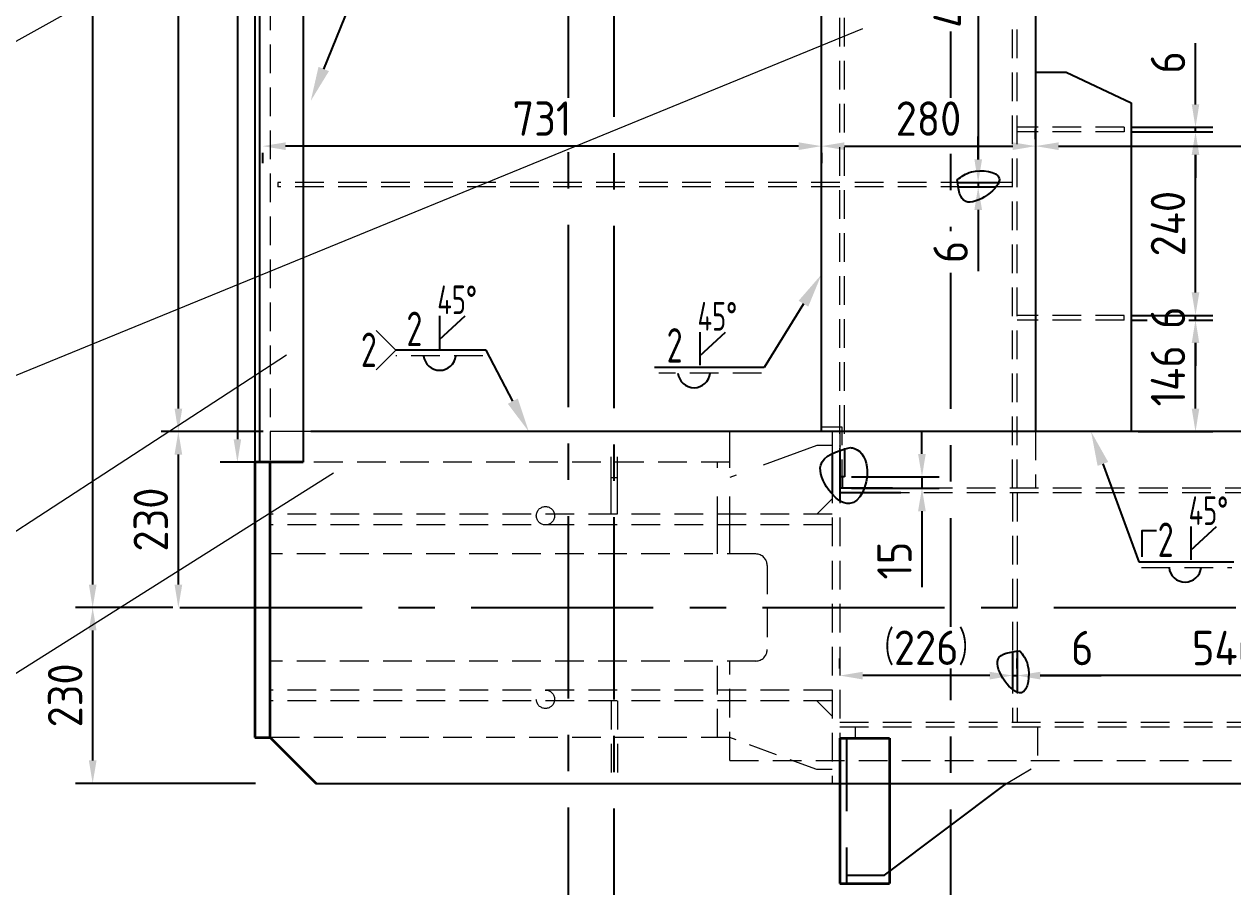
# Model space of a CAD drawing. Header units: millimetres. Extents: x 1747 to 2588, y -325 to 269.
# Drawn here: x 1802 to 1907.4, y -82.5 to -7.3 of the extents above; entities that cross this region are included whole.
import ezdxf
from ezdxf import colors
from ezdxf.entities.mleader import LeaderData, LeaderLine
from ezdxf.math import Vec2, Vec3

# ---------------------------------------------------------------- set-up
doc = ezdxf.new("R2010")
doc.units = ezdxf.units.MM
for name, pattern in [('CENTER', [50.8, 31.75, -6.35, 6.35, -6.35]), ('DASHED', [0.75, 0.5, -0.25]), ('DASHED2', [9.525, 6.35, -3.175]), ('HIDDEN', [9.525, 6.35, -3.175])]:
    doc.linetypes.add(name, pattern=pattern)
for name, color, linetype, lineweight in [('1粗实线', 7, 'Continuous', 35), ('4虚线', 2, 'DASHED', 18), ('6标注', 6, 'Continuous', 18), ('虚线', 3, 'DASHED2', 25)]:
    doc.layers.add(name, color=color, linetype=linetype, lineweight=lineweight)
doc.layers.add('2细实线', color=3, linetype='Continuous')
doc.layers.add('3中心线', color=1, linetype='CENTER')
doc.styles.get("Standard").update_dxf_attribs({"font": 'ISOCP.SHX', "bigfont": 'gbcbig.shx'})
doc.styles.add('wh_1', font='isocp.shx', dxfattribs={"bigfont": 'gbcbig.shx'})
doc.dimstyles.new('ISO-15', dxfattribs={"dimtxt": 3, "dimasz": 2, "dimexe": 1.5, "dimexo": 0.625, "dimgap": 0.9, "dimtad": 1, "dimlfac": 15, "dimdsep": 46, "dimtxsty": 'wh_1', "dimcen": 2.5, "dimadec": 0, "dimazin": 0, "dimtfac": 1, "dimtmove": 0, "dimatfit": 3, "dimfxl": 0.2, "dimtfill": 1, "dimarcsym": 0})

# ---------------------------------------------------------------- blocks, each defined once
blk = doc.blocks.new('*D320')
at = {"layer": '6标注', "color": 0, "lineweight": -2, "ltscale": 0.2, "transparency": 16777216}
for p, q in [((1819, 108.51), (1806.47, 108.51)), ((1807.97, 106.51), (1807.97, -56.16)), ((1814.96, -58.16), (1806.47, -58.16))]:
    blk.add_line(p, q, dxfattribs=at)
at = {"layer": '6标注', "color": 0, "ltscale": 0.2, "transparency": 16777216}
for points in [[(1807.64, 106.51), (1808.31, 106.51), (1807.97, 108.51)], [(1807.64, -56.16), (1808.31, -56.16), (1807.97, -58.16)]]:
    blk.add_solid(points, dxfattribs=at)
at = {"layer": 'Defpoints', "color": 0, "ltscale": 0.2, "transparency": 16777216}
for p in [(1819.63, 108.51), (1807.97, -58.16), (1815.58, -58.16)]:
    blk.add_point(p, dxfattribs=at)
at = {"layer": '6标注', "color": 0, "ltscale": 0.2, "transparency": 16777216, "insert": (1805.47, 25.18), "char_height": 3, "attachment_point": 5, "rotation": 90, "style": 'wh_1', "bg_fill": 3, "box_fill_scale": 1.1, "bg_fill_color": 256, "bg_fill_true_color": 13158600, "bg_fill_transparency": 0}
blk.add_mtext('轨 距 2500%%P2.2', dxfattribs=at)
blk = doc.blocks.new('*D323')
at = {"layer": '6标注', "color": 0, "lineweight": -2, "ltscale": 0.2, "transparency": 16777216}
for p, q in [((1822.83, 90.84), (1813.94, 90.84)), ((1815.44, 88.84), (1815.44, -40.82)), ((1822.83, -42.82), (1813.94, -42.82))]:
    blk.add_line(p, q, dxfattribs=at)
at = {"layer": '6标注', "color": 0, "ltscale": 0.2, "transparency": 16777216}
for points in [[(1815.11, 88.84), (1815.78, 88.84), (1815.44, 90.84)], [(1815.11, -40.82), (1815.78, -40.82), (1815.44, -42.82)]]:
    blk.add_solid(points, dxfattribs=at)
at = {"layer": 'Defpoints', "color": 0, "ltscale": 0.2, "transparency": 16777216}
for p in [(1823.45, 90.84), (1815.44, -42.82), (1823.45, -42.82)]:
    blk.add_point(p, dxfattribs=at)
at = {"layer": '6标注', "color": 0, "ltscale": 0.2, "transparency": 16777216, "insert": (1813.04, 24.01), "char_height": 3, "attachment_point": 5, "rotation": 90, "style": 'wh_1', "bg_fill": 3, "box_fill_scale": 1.1, "bg_fill_color": 256, "bg_fill_true_color": 13158600, "bg_fill_transparency": 0}
blk.add_mtext('2005', dxfattribs=at)
blk = doc.blocks.new('*D324')
at = {"layer": '6标注', "color": 0, "lineweight": -2, "ltscale": 0.2, "transparency": 16777216}
for p, q in [((1822.83, -42.82), (1813.94, -42.82)), ((1815.44, -44.82), (1815.44, -56.16)), ((1815.58, -58.16), (1816.94, -58.16))]:
    blk.add_line(p, q, dxfattribs=at)
at = {"layer": '6标注', "color": 0, "ltscale": 0.2, "transparency": 16777216}
for points in [[(1815.11, -44.82), (1815.78, -44.82), (1815.44, -42.82)], [(1815.11, -56.16), (1815.78, -56.16), (1815.44, -58.16)]]:
    blk.add_solid(points, dxfattribs=at)
at = {"layer": 'Defpoints', "color": 0, "ltscale": 0.2, "transparency": 16777216}
for p in [(1823.45, -42.82), (1814.96, -58.16), (1815.44, -58.16)]:
    blk.add_point(p, dxfattribs=at)
at = {"layer": '6标注', "color": 0, "ltscale": 0.2, "transparency": 16777216, "insert": (1813.04, -50.49), "char_height": 3, "attachment_point": 5, "rotation": 90, "style": 'wh_1', "bg_fill": 3, "box_fill_scale": 1.1, "bg_fill_color": 256, "bg_fill_true_color": 13158600, "bg_fill_transparency": 0}
blk.add_mtext('230', dxfattribs=at)
blk = doc.blocks.new('*D325')
at = {"layer": '6标注', "color": 0, "lineweight": -2, "ltscale": 0.2, "transparency": 16777216}
for p, q in [((1814.96, -58.16), (1806.47, -58.16)), ((1807.97, -60.16), (1807.97, -71.49)), ((1822.16, -73.49), (1806.47, -73.49))]:
    blk.add_line(p, q, dxfattribs=at)
at = {"layer": '6标注', "color": 0, "ltscale": 0.2, "transparency": 16777216}
for points in [[(1807.64, -60.16), (1808.31, -60.16), (1807.97, -58.16)], [(1807.64, -71.49), (1808.31, -71.49), (1807.97, -73.49)]]:
    blk.add_solid(points, dxfattribs=at)
at = {"layer": 'Defpoints', "color": 0, "ltscale": 0.2, "transparency": 16777216}
for p in [(1815.58, -58.16), (1807.97, -73.49), (1822.79, -73.49)]:
    blk.add_point(p, dxfattribs=at)
at = {"layer": '6标注', "color": 0, "ltscale": 0.2, "transparency": 16777216, "insert": (1805.57, -65.82), "char_height": 3, "attachment_point": 5, "rotation": 90, "style": 'wh_1', "bg_fill": 3, "box_fill_scale": 1.1, "bg_fill_color": 256, "bg_fill_true_color": 13158600, "bg_fill_transparency": 0}
blk.add_mtext('230', dxfattribs=at)
blk = doc.blocks.new('*D338')
at = {"layer": '6标注', "color": 0, "lineweight": -2, "ltscale": 0.2, "transparency": 16777216}
for p, q in [((1888.59, -63.47), (1888.59, -62.59)), ((1924.99, -63.47), (1924.99, -62.59)), ((1922.99, -64.09), (1890.59, -64.09))]:
    blk.add_line(p, q, dxfattribs=at)
at = {"layer": '6标注', "color": 0, "ltscale": 0.2, "transparency": 16777216}
for points in [[(1890.59, -63.76), (1890.59, -64.43), (1888.59, -64.09)], [(1922.99, -63.76), (1922.99, -64.43), (1924.99, -64.09)]]:
    blk.add_solid(points, dxfattribs=at)
at = {"layer": 'Defpoints', "color": 0, "ltscale": 0.2, "transparency": 16777216}
for p in [(1888.59, -64.09), (1888.59, -64.09), (1924.99, -64.09)]:
    blk.add_point(p, dxfattribs=at)
at = {"layer": '6标注', "color": 0, "ltscale": 0.2, "transparency": 16777216, "insert": (1906.79, -61.69), "char_height": 3, "attachment_point": 5, "style": 'wh_1', "bg_fill": 3, "box_fill_scale": 1.1, "bg_fill_color": 256, "bg_fill_true_color": 13158600, "bg_fill_transparency": 0}
blk.add_mtext('546', dxfattribs=at)
blk = doc.blocks.new('*D339')
at = {"layer": '6标注', "color": 0, "lineweight": -2, "ltscale": 0.2, "transparency": 16777216}
for p, q in [((1888.19, -63.47), (1888.19, -62.59)), ((1888.59, -63.47), (1888.59, -62.59)), ((1886.19, -64.09), (1884.19, -64.09)), ((1888.19, -64.09), (1888.59, -64.09)), ((1890.59, -64.09), (1895.91, -64.09))]:
    blk.add_line(p, q, dxfattribs=at)
at = {"layer": '6标注', "color": 0, "ltscale": 0.2, "transparency": 16777216}
for points in [[(1886.19, -63.76), (1886.19, -64.43), (1888.19, -64.09)], [(1890.59, -63.76), (1890.59, -64.43), (1888.59, -64.09)]]:
    blk.add_solid(points, dxfattribs=at)
at = {"layer": 'Defpoints', "color": 0, "ltscale": 0.2, "transparency": 16777216}
for p in [(1888.19, -64.09), (1888.19, -64.09), (1888.59, -64.09)]:
    blk.add_point(p, dxfattribs=at)
at = {"layer": '6标注', "color": 0, "ltscale": 0.2, "transparency": 16777216, "insert": (1894.25, -61.69), "char_height": 3, "attachment_point": 5, "style": 'wh_1', "bg_fill": 3, "box_fill_scale": 1.1, "bg_fill_color": 256, "bg_fill_true_color": 13158600, "bg_fill_transparency": 0}
blk.add_mtext('6', dxfattribs=at)
blk = doc.blocks.new('*D340')
at = {"layer": '6标注', "color": 0, "lineweight": -2, "ltscale": 0.2, "transparency": 16777216}
for p, q in [((1873.12, -63.47), (1873.12, -62.59)), ((1888.19, -63.47), (1888.19, -62.59)), ((1886.19, -64.09), (1875.12, -64.09))]:
    blk.add_line(p, q, dxfattribs=at)
at = {"layer": '6标注', "color": 0, "ltscale": 0.2, "transparency": 16777216}
for points in [[(1875.12, -63.76), (1875.12, -64.43), (1873.12, -64.09)], [(1886.19, -63.76), (1886.19, -64.43), (1888.19, -64.09)]]:
    blk.add_solid(points, dxfattribs=at)
at = {"layer": 'Defpoints', "color": 0, "ltscale": 0.2, "transparency": 16777216}
for p in [(1873.12, -64.09), (1873.12, -64.09), (1888.19, -64.09)]:
    blk.add_point(p, dxfattribs=at)
at = {"layer": '6标注', "color": 0, "ltscale": 0.2, "transparency": 16777216, "insert": (1880.65, -61.69), "char_height": 3, "attachment_point": 5, "style": 'wh_1', "bg_fill": 3, "box_fill_scale": 1.1, "bg_fill_color": 256, "bg_fill_true_color": 13158600, "bg_fill_transparency": 0}
blk.add_mtext('（226）', dxfattribs=at)
blk = doc.blocks.new('*D341')
at = {"layer": '6标注', "color": 0, "lineweight": -2, "ltscale": 0.2, "transparency": 16777216}
for p, q in [((1822.79, -18.52), (1822.79, -19.43)), ((1869.52, -17.93), (1824.79, -17.93)), ((1871.52, -18.52), (1871.52, -19.43))]:
    blk.add_line(p, q, dxfattribs=at)
at = {"layer": '6标注', "color": 0, "ltscale": 0.2, "transparency": 16777216}
for points in [[(1824.79, -17.6), (1824.79, -18.27), (1822.79, -17.93)], [(1869.52, -17.6), (1869.52, -18.27), (1871.52, -17.93)]]:
    blk.add_solid(points, dxfattribs=at)
at = {"layer": 'Defpoints', "color": 0, "ltscale": 0.2, "transparency": 16777216}
for p in [(1822.79, -17.9), (1871.52, -17.9), (1822.79, -17.93)]:
    blk.add_point(p, dxfattribs=at)
at = {"layer": '6标注', "color": 0, "ltscale": 0.2, "transparency": 16777216, "insert": (1847.15, -15.53), "char_height": 3, "attachment_point": 5, "style": 'wh_1', "bg_fill": 3, "box_fill_scale": 1.1, "bg_fill_color": 256, "bg_fill_true_color": 13158600, "bg_fill_transparency": 0}
blk.add_mtext('731', dxfattribs=at)
blk = doc.blocks.new('*D342')
at = {"layer": '6标注', "color": 0, "lineweight": -2, "ltscale": 0.2, "transparency": 16777216}
for p, q in [((1871.52, -17.31), (1871.52, -16.43)), ((1873.52, -17.93), (1888.19, -17.93)), ((1890.19, -18.56), (1890.19, -19.43))]:
    blk.add_line(p, q, dxfattribs=at)
at = {"layer": '6标注', "color": 0, "ltscale": 0.2, "transparency": 16777216}
for points in [[(1873.52, -17.6), (1873.52, -18.27), (1871.52, -17.93)], [(1888.19, -17.6), (1888.19, -18.27), (1890.19, -17.93)]]:
    blk.add_solid(points, dxfattribs=at)
at = {"layer": 'Defpoints', "color": 0, "ltscale": 0.2, "transparency": 16777216}
for p in [(1871.52, -17.93), (1890.19, -17.93), (1890.19, -17.93)]:
    blk.add_point(p, dxfattribs=at)
at = {"layer": '6标注', "color": 0, "ltscale": 0.2, "transparency": 16777216, "insert": (1880.85, -15.53), "char_height": 3, "attachment_point": 5, "style": 'wh_1', "bg_fill": 3, "box_fill_scale": 1.1, "bg_fill_color": 256, "bg_fill_true_color": 13158600, "bg_fill_transparency": 0}
blk.add_mtext('280', dxfattribs=at)
blk = doc.blocks.new('*D343')
at = {"layer": '6标注', "color": 0, "lineweight": -2, "ltscale": 0.2, "transparency": 16777216}
for p, q in [((1890.19, -17.31), (1890.19, -16.43)), ((1892.19, -17.93), (1919.32, -17.93)), ((1921.32, -18.56), (1921.32, -19.43))]:
    blk.add_line(p, q, dxfattribs=at)
at = {"layer": '6标注', "color": 0, "ltscale": 0.2, "transparency": 16777216}
for points in [[(1892.19, -17.6), (1892.19, -18.27), (1890.19, -17.93)], [(1919.32, -17.6), (1919.32, -18.27), (1921.32, -17.93)]]:
    blk.add_solid(points, dxfattribs=at)
at = {"layer": 'Defpoints', "color": 0, "ltscale": 0.2, "transparency": 16777216}
for p in [(1890.19, -17.93), (1921.32, -17.93), (1921.32, -17.93)]:
    blk.add_point(p, dxfattribs=at)
at = {"layer": '6标注', "color": 0, "ltscale": 0.2, "transparency": 16777216, "insert": (1913.43, -15.53), "char_height": 3, "attachment_point": 5, "style": 'wh_1', "bg_fill": 3, "box_fill_scale": 1.1, "bg_fill_color": 256, "bg_fill_true_color": 13158600, "bg_fill_transparency": 0}
blk.add_mtext('467', dxfattribs=at)
blk = doc.blocks.new('*D374')
at = {"layer": '6标注', "color": 0, "lineweight": -2, "ltscale": 0.2, "transparency": 16777216}
for p, q in [((1885.81, 11.78), (1886.68, 11.78)), ((1885.18, 9.78), (1885.18, -19.09)), ((1885.81, -21.09), (1886.68, -21.09))]:
    blk.add_line(p, q, dxfattribs=at)
at = {"layer": '6标注', "color": 0, "ltscale": 0.2, "transparency": 16777216}
for points in [[(1884.85, 9.78), (1885.52, 9.78), (1885.18, 11.78)], [(1884.85, -19.09), (1885.52, -19.09), (1885.18, -21.09)]]:
    blk.add_solid(points, dxfattribs=at)
at = {"layer": 'Defpoints', "color": 0, "ltscale": 0.2, "transparency": 16777216}
for p in [(1885.18, 11.78), (1885.18, -21.09), (1885.18, -21.09)]:
    blk.add_point(p, dxfattribs=at)
at = {"layer": '6标注', "color": 0, "ltscale": 0.2, "transparency": 16777216, "insert": (1882.78, -4.66), "char_height": 3, "attachment_point": 5, "rotation": 90, "style": 'wh_1', "bg_fill": 3, "box_fill_scale": 1.1, "bg_fill_color": 256, "bg_fill_true_color": 13158600, "bg_fill_transparency": 0}
blk.add_mtext('493', dxfattribs=at)
blk = doc.blocks.new('*D375')
at = {"layer": '6标注', "color": 0, "lineweight": -2, "ltscale": 0.2, "transparency": 16777216}
for p, q in [((1885.18, -19.09), (1885.18, -17.09)), ((1885.18, -21.09), (1885.18, -21.49)), ((1885.81, -21.09), (1886.68, -21.09)), ((1885.81, -21.49), (1886.68, -21.49)), ((1885.18, -23.49), (1885.18, -28.82))]:
    blk.add_line(p, q, dxfattribs=at)
at = {"layer": '6标注', "color": 0, "ltscale": 0.2, "transparency": 16777216}
for points in [[(1884.85, -19.09), (1885.52, -19.09), (1885.18, -21.09)], [(1884.85, -23.49), (1885.52, -23.49), (1885.18, -21.49)]]:
    blk.add_solid(points, dxfattribs=at)
at = {"layer": 'Defpoints', "color": 0, "ltscale": 0.2, "transparency": 16777216}
for p in [(1885.18, -21.09), (1885.18, -21.49), (1885.18, -21.49)]:
    blk.add_point(p, dxfattribs=at)
at = {"layer": '6标注', "color": 0, "ltscale": 0.2, "transparency": 16777216, "insert": (1882.78, -27.15), "char_height": 3, "attachment_point": 5, "rotation": 90, "style": 'wh_1', "bg_fill": 3, "box_fill_scale": 1.1, "bg_fill_color": 256, "bg_fill_true_color": 13158600, "bg_fill_transparency": 0}
blk.add_mtext('6', dxfattribs=at)
blk = doc.blocks.new('*D376')
at = {"layer": '6标注', "color": 0, "lineweight": -2, "ltscale": 0.2, "transparency": 16777216}
for p, q in [((1898.54, -33.09), (1905.63, -33.09)), ((1904.13, -40.82), (1904.13, -35.09)), ((1899.14, -42.82), (1905.63, -42.82))]:
    blk.add_line(p, q, dxfattribs=at)
at = {"layer": '6标注', "color": 0, "ltscale": 0.2, "transparency": 16777216}
for points in [[(1903.8, -35.09), (1904.46, -35.09), (1904.13, -33.09)], [(1903.8, -40.82), (1904.46, -40.82), (1904.13, -42.82)]]:
    blk.add_solid(points, dxfattribs=at)
at = {"layer": 'Defpoints', "color": 0, "ltscale": 0.2, "transparency": 16777216}
for p in [(1897.92, -33.09), (1904.13, -33.09), (1898.52, -42.82)]:
    blk.add_point(p, dxfattribs=at)
at = {"layer": '6标注', "color": 0, "ltscale": 0.2, "transparency": 16777216, "insert": (1901.73, -37.96), "char_height": 3, "attachment_point": 5, "rotation": 90, "style": 'wh_1', "bg_fill": 3, "box_fill_scale": 1.1, "bg_fill_color": 256, "bg_fill_true_color": 13158600, "bg_fill_transparency": 0}
blk.add_mtext('146', dxfattribs=at)
blk = doc.blocks.new('*D377')
at = {"layer": '6标注', "color": 0, "lineweight": -2, "ltscale": 0.2, "transparency": 16777216}
for p, q in [((1904.13, -30.69), (1904.13, -28.69)), ((1898.54, -32.69), (1905.63, -32.69)), ((1898.54, -33.09), (1905.63, -33.09)), ((1904.13, -33.09), (1904.13, -32.69)), ((1904.13, -35.09), (1904.13, -37.09))]:
    blk.add_line(p, q, dxfattribs=at)
at = {"layer": '6标注', "color": 0, "ltscale": 0.2, "transparency": 16777216}
for points in [[(1903.8, -30.69), (1904.46, -30.69), (1904.13, -32.69)], [(1903.8, -35.09), (1904.46, -35.09), (1904.13, -33.09)]]:
    blk.add_solid(points, dxfattribs=at)
at = {"layer": 'Defpoints', "color": 0, "ltscale": 0.2, "transparency": 16777216}
for p in [(1897.92, -32.69), (1897.92, -33.09), (1904.13, -32.69)]:
    blk.add_point(p, dxfattribs=at)
at = {"layer": '6标注', "color": 0, "ltscale": 0.2, "transparency": 16777216, "insert": (1901.73, -32.89), "char_height": 3, "attachment_point": 5, "rotation": 90, "style": 'wh_1', "bg_fill": 3, "box_fill_scale": 1.1, "bg_fill_color": 256, "bg_fill_true_color": 13158600, "bg_fill_transparency": 0}
blk.add_mtext('6', dxfattribs=at)
blk = doc.blocks.new('*D378')
at = {"layer": '6标注', "color": 0, "lineweight": -2, "ltscale": 0.2, "transparency": 16777216}
for p, q in [((1898.54, -16.69), (1905.63, -16.69)), ((1904.13, -30.69), (1904.13, -18.69)), ((1898.54, -32.69), (1905.63, -32.69))]:
    blk.add_line(p, q, dxfattribs=at)
at = {"layer": '6标注', "color": 0, "ltscale": 0.2, "transparency": 16777216}
for points in [[(1903.8, -18.69), (1904.46, -18.69), (1904.13, -16.69)], [(1903.8, -30.69), (1904.46, -30.69), (1904.13, -32.69)]]:
    blk.add_solid(points, dxfattribs=at)
at = {"layer": 'Defpoints', "color": 0, "ltscale": 0.2, "transparency": 16777216}
for p in [(1897.92, -16.69), (1904.13, -16.69), (1897.92, -32.69)]:
    blk.add_point(p, dxfattribs=at)
at = {"layer": '6标注', "color": 0, "ltscale": 0.2, "transparency": 16777216, "insert": (1901.73, -24.69), "char_height": 3, "attachment_point": 5, "rotation": 90, "style": 'wh_1', "bg_fill": 3, "box_fill_scale": 1.1, "bg_fill_color": 256, "bg_fill_true_color": 13158600, "bg_fill_transparency": 0}
blk.add_mtext('240', dxfattribs=at)
blk = doc.blocks.new('*D379')
at = {"layer": '6标注', "color": 0, "lineweight": -2, "ltscale": 0.2, "transparency": 16777216}
for p, q in [((1904.13, -14.29), (1904.13, -8.96)), ((1898.54, -16.29), (1905.63, -16.29)), ((1898.54, -16.69), (1905.63, -16.69)), ((1904.13, -16.69), (1904.13, -16.29)), ((1904.13, -18.69), (1904.13, -20.69))]:
    blk.add_line(p, q, dxfattribs=at)
at = {"layer": '6标注', "color": 0, "ltscale": 0.2, "transparency": 16777216}
for points in [[(1903.8, -14.29), (1904.46, -14.29), (1904.13, -16.29)], [(1903.8, -18.69), (1904.46, -18.69), (1904.13, -16.69)]]:
    blk.add_solid(points, dxfattribs=at)
at = {"layer": 'Defpoints', "color": 0, "ltscale": 0.2, "transparency": 16777216}
for p in [(1897.92, -16.29), (1897.92, -16.69), (1904.13, -16.29)]:
    blk.add_point(p, dxfattribs=at)
at = {"layer": '6标注', "color": 0, "ltscale": 0.2, "transparency": 16777216, "insert": (1901.73, -10.63), "char_height": 3, "attachment_point": 5, "rotation": 90, "style": 'wh_1', "bg_fill": 3, "box_fill_scale": 1.1, "bg_fill_color": 256, "bg_fill_true_color": 13158600, "bg_fill_transparency": 0}
blk.add_mtext('6', dxfattribs=at)
blk = doc.blocks.new('*D254')
at = {"layer": '6标注', "color": 0, "lineweight": -2, "ltscale": 0.2, "transparency": 16777216}
for p, q in [((1880.28, -44.76), (1880.28, -42.76)), ((1874.14, -46.76), (1881.78, -46.76)), ((1880.28, -46.76), (1880.28, -47.76)), ((1874.14, -47.76), (1881.78, -47.76)), ((1880.28, -49.76), (1880.28, -56.38))]:
    blk.add_line(p, q, dxfattribs=at)
at = {"layer": '6标注', "color": 0, "ltscale": 0.2, "transparency": 16777216}
for points in [[(1879.94, -44.76), (1880.61, -44.76), (1880.28, -46.76)], [(1879.94, -49.76), (1880.61, -49.76), (1880.28, -47.76)]]:
    blk.add_solid(points, dxfattribs=at)
at = {"layer": 'Defpoints', "color": 0, "ltscale": 0.2, "transparency": 16777216}
for p in [(1873.52, -46.76), (1873.52, -47.76), (1880.28, -47.76)]:
    blk.add_point(p, dxfattribs=at)
at = {"layer": '6标注', "color": 0, "ltscale": 0.2, "transparency": 16777216, "insert": (1877.88, -54.07), "char_height": 3, "attachment_point": 5, "rotation": 90, "style": 'wh_1', "bg_fill": 3, "box_fill_scale": 1.1, "bg_fill_color": 256, "bg_fill_true_color": 13158600, "bg_fill_transparency": 0}
blk.add_mtext('15', dxfattribs=at)
blk = doc.blocks.new('*D417')
at = {"layer": '6标注', "color": 0, "lineweight": -2, "ltscale": 0.2, "transparency": 16777216}
for p, q in [((1825.69, 95.84), (1819.09, 95.84)), ((1820.59, 93.84), (1820.59, -43.49)), ((1825.69, -45.49), (1819.09, -45.49))]:
    blk.add_line(p, q, dxfattribs=at)
at = {"layer": '6标注', "color": 0, "ltscale": 0.2, "transparency": 16777216}
for points in [[(1820.26, 93.84), (1820.92, 93.84), (1820.59, 95.84)], [(1820.26, -43.49), (1820.92, -43.49), (1820.59, -45.49)]]:
    blk.add_solid(points, dxfattribs=at)
at = {"layer": 'Defpoints', "color": 0, "ltscale": 0.2, "transparency": 16777216}
for p in [(1826.32, 95.84), (1820.59, -45.49), (1826.32, -45.49)]:
    blk.add_point(p, dxfattribs=at)
at = {"layer": '6标注', "color": 0, "ltscale": 0.2, "transparency": 16777216, "insert": (1818.19, 24.68), "char_height": 3, "attachment_point": 5, "rotation": 90, "style": 'wh_1', "bg_fill": 3, "box_fill_scale": 1.1, "bg_fill_color": 256, "bg_fill_true_color": 13158600, "bg_fill_transparency": 0}
blk.add_mtext('2160', dxfattribs=at)

msp = doc.modelspace()

# ---------------------------------------------------------------- linework, layer by layer
at = {"ltscale": 0.2}
for p, q in [((1822.11965, 119.84354), (1822.11965, -69.4898)), ((1822.51965, 95.84354), (1822.51965, -45.4898)), ((1826.31965, 95.84354), (1826.31965, -45.4898))]:
    msp.add_line(p, q, dxfattribs=at)
at = {"color": 7, "linetype": 'Continuous'}
for p, q in [((1890.18632, 90.84354), (1890.18632, -42.82313)), ((1871.51965, -42.82313), (1871.51965, 11.9102)), ((1890.18632, -11.4898), (1892.85298, -11.4898)), ((1892.85298, -11.4898), (1898.51965, -14.15646)), ((1898.51965, -14.15646), (1898.51965, -42.82313)), ((2043.91965, -42.82313), (1826.98632, -42.82313)), ((1872.45298, -44.73759), (1872.45298, -48.2766)), ((1873.11965, -44.47886), (1873.11965, -48.84528)), ((1873.51965, -44.35412), (1873.51965, -46.75646)), ((1873.51965, -46.75646), (1873.11965, -46.75646)), ((1873.31965, -46.75646), (1873.31965, -47.75646)), ((1877.71704, -47.75646), (1873.11965, -47.75646)), ((1877.75482, -48.15646), (1873.11965, -48.15646)), ((1827.45298, -73.4898), (2043.45298, -73.4898)), ((1877.01965, -81.4898), (1887.66391, -73.4898)), ((1873.68632, -81.4898), (1877.01965, -81.4898))]:
    msp.add_line(p, q, dxfattribs=at)
for p, q in [((1838.22559, -32.71443), (1838.22559, -35.60345)), ((1838.22559, -34.78791), (1840.4528, -32.71443)), ((1860.91554, -34.14948), (1860.91554, -37.03849)), ((1860.91554, -36.22296), (1863.14275, -34.14948)), ((1903.73159, -51.09713), (1903.73159, -53.98615)), ((1903.73159, -53.17061), (1905.9588, -51.09713))]:
    msp.add_line(p, q)
at = {"color": 7, "linetype": 'HIDDEN'}
for p, q in [((1872.45298, -47.15364), (1872.45298, -47.1707)), ((1877.7211, -47.75646), (1877.71704, -47.75646)), ((1877.75917, -48.15646), (1877.75482, -48.15646))]:
    msp.add_line(p, q, dxfattribs=at)
at = {"ltscale": 0.2, "flags": 128}
msp.add_lwpolyline([(1900.71507, -51.46767), (1899.45606, -51.46767), (1899.45606, -53.74775)], dxfattribs=at)
for centre in [(1838.23113, -36.0671), (1860.40638, -37.58443), (1903.22243, -54.53209)]:
    msp.add_arc(centre, 1.40757, 186.0470255, 353.9529745)
at = {"layer": '1粗实线'}
for p, q in [((1823.45298, -69.4898), (1827.45298, -73.4898)), ((1873.11965, -69.55646), (1873.11965, -82.22313)), ((1873.11965, -69.55646), (1877.45298, -69.55646)), ((1877.45298, -69.55646), (1877.45298, -82.22313)), ((1873.11965, -82.22313), (1877.45298, -82.22313))]:
    msp.add_line(p, q, dxfattribs=at)
at = {"layer": '3中心线', "ltscale": 0.5}
for p, q in [((1849.45298, -116.87825), (1849.45298, 139.81614)), ((1882.78632, -117.03159), (1882.78632, 138.73908)), ((1853.45298, -116.96594), (1853.45298, 135.60354)), ((1815.58095, -58.15646), (2056.48076, -58.15646))]:
    msp.add_line(p, q, dxfattribs=at)
at = {"layer": '4虚线', "ltscale": 5}
for p, q in [((1823.45298, 122.17687), (1823.45298, -69.4898)), ((1888.18632, -47.75646), (1888.18632, 95.1102)), ((1888.58632, -47.75646), (1888.58632, 95.1102)), ((1873.51965, -46.75646), (1873.51965, 94.1102)), ((1873.11965, -46.75646), (1873.11965, 11.9102)), ((1897.91965, -16.2898), (1888.58632, -16.2898)), ((1897.91965, -16.6898), (1888.58632, -16.6898)), ((1897.91965, -16.2898), (1897.91965, -16.6898)), ((1873.11965, -21.0898), (1824.11965, -21.0898)), ((1824.11965, -21.0898), (1824.11965, -21.4898)), ((1873.11965, -21.4898), (1824.11965, -21.4898)), ((1888.18632, -21.0898), (1873.51965, -21.0898)), ((1888.18632, -21.4898), (1873.51965, -21.4898)), ((1897.91965, -32.6898), (1888.58632, -32.6898)), ((1897.91965, -33.0898), (1888.58632, -33.0898)), ((1897.91965, -33.0898), (1897.91965, -32.6898)), ((1841.985, -36.22452), (1834.40493, -36.22452)), ((1866.28036, -37.73271), (1857.34082, -37.73271)), ((1873.31965, -42.42313), (1871.51965, -42.42313)), ((1872.45298, -42.82313), (1872.45298, -73.4898)), ((1873.11965, -42.82313), (1873.11965, -73.4898)), ((1873.31965, -47.75646), (1873.31965, -42.42313)), ((1890.18632, -42.82313), (1890.18632, -47.75646)), ((1863.51965, -45.4898), (1823.45298, -45.4898)), ((2010.45298, -47.75646), (1873.11965, -47.75646)), ((2010.45298, -48.15646), (1873.11965, -48.15646)), ((1888.18632, -48.15646), (1888.18632, -68.15646)), ((1888.58632, -48.15646), (1888.58632, -68.15646)), ((1871.11965, -50.02313), (1872.45298, -48.6898)), ((1872.45298, -50.02313), (1823.45298, -50.02313)), ((1872.45298, -50.95646), (1823.45298, -50.95646)), ((1865.78632, -53.4898), (1823.45298, -53.4898)), ((1866.78632, -54.4898), (1866.78632, -61.82313)), ((1899.41463, -54.68037), (1907.29904, -54.68037)), ((1865.78632, -62.82313), (1823.45298, -62.82313)), ((1862.45298, -69.4898), (1862.45298, -62.82313)), ((1863.51965, -71.4898), (1863.51965, -62.82313)), ((1872.45298, -65.35646), (1823.45298, -65.35646)), ((1872.45298, -66.2898), (1823.45298, -66.2898)), ((1853.18632, -66.2898), (1853.18632, -73.4898)), ((1853.71965, -66.2898), (1853.71965, -73.4898)), ((1872.45298, -67.62313), (1871.11965, -66.2898)), ((1873.11965, -68.15646), (2010.45298, -68.15646)), ((1863.51965, -69.4898), (1823.45298, -69.4898)), ((1871.11965, -72.2898), (1863.51965, -69.4898)), ((1873.11965, -68.55646), (2010.45298, -68.55646)), ((1874.45298, -68.55646), (1874.45298, -69.55646)), ((1890.35298, -68.55646), (1890.35298, -71.8898)), ((1863.51965, -71.4898), (2020.05298, -71.4898)), ((1887.66391, -73.4898), (1890.35298, -71.8898))]:
    msp.add_line(p, q, dxfattribs=at)
at = {"layer": '4虚线', "ltscale": 10}
for p, q in [((1826.98632, -42.82313), (1823.45298, -42.82313)), ((1853.18632, -50.02313), (1853.18632, -42.82313)), ((1853.71965, -50.02313), (1853.71965, -42.82313)), ((1863.51965, -53.4898), (1863.51965, -42.82313)), ((1871.11965, -44.02313), (1863.51965, -46.82313)), ((1872.45298, -44.02313), (1871.11965, -44.02313)), ((1862.45298, -53.4898), (1862.45298, -45.4898)), ((1853.18632, -46.82313), (1853.71965, -46.82313)), ((1873.11965, -46.75646), (1873.51965, -46.75646)), ((1872.45298, -72.2898), (1871.11965, -72.2898))]:
    msp.add_line(p, q, dxfattribs=at)
at = {"layer": '4虚线', "lineweight": -3, "ltscale": 10}
for p, q in [((1873.11965, -44.07478), (1873.11965, -44.08151)), ((1878.43544, -48.15646), (1877.75917, -48.15646))]:
    msp.add_line(p, q, dxfattribs=at)
at = {"layer": '4虚线', "ltscale": 10}
msp.add_circle((1847.45298, -50.15646), 0.8, dxfattribs=at)
at = {"layer": '4虚线', "ltscale": 5}
msp.add_circle((1847.45298, -66.15646), 0.8, dxfattribs=at)
at = {"layer": '4虚线', "ltscale": 10}
msp.add_arc((1865.78632, -54.4898), 1, 0, 90, dxfattribs=at)
at = {"layer": '4虚线', "ltscale": 5}
msp.add_arc((1865.78632, -61.82313), 1, 270, 0, dxfattribs=at)
at = {"layer": '6标注', "ltscale": 0.2}
for p in [(1832.69682, -34.00336), (1832.69682, -37.42965)]:
    msp.add_line(p, (1834.40996, -35.7165), dxfattribs=at)
at = {"layer": '虚线'}
msp.add_line((1873.68632, -69.55646), (1873.68632, -82.22313), dxfattribs=at)

# ---------------------------------------------------------------- texts
at = {"layer": '6标注', "style": 'wh_1', "width": 0.75}
for s, height, p in [('45°', 2.5, (1838.02206, -32.58107)), ('45°', 2.5, (1860.712, -34.01612)), ('2', 3, (1835.33527, -35.36408)), ('2', 3, (1858.02521, -36.79913)), ('45°', 2.5, (1903.52806, -50.96377)), ('2', 3, (1900.84126, -53.74678))]:
    msp.add_text(s, height=height, dxfattribs=at).set_placement(p)
at = {"layer": '6标注', "ltscale": 0.2, "style": 'wh_1', "width": 0.75}
msp.add_text('2', height=3, dxfattribs=at).set_placement((1831.36067, -37.18829))

# ---------------------------------------------------------------- leaders
at = {"layer": '6标注', "ltscale": 0.2}
ml = msp.add_multileader_mtext('Standard', dxfattribs=at)
ml.set_content('')
ml.set_leader_properties()
ml.build(insert=Vec2(0, 0))
ml.multileader.update_dxf_attribs({"text_right_attachment_type": 6, "dogleg_length": 0, "arrow_head_size": 3})
ctx = ml.context
ctx.base_point, ctx.char_height, ctx.arrow_head_size, ctx.landing_gap_size, ctx.plane_origin = Vec3(1845.5589, -4.19369), 0.18, 3, 0.09, Vec3(1825.84285, -20.46938)
ctx.right_attachment = 6
notes = []
notes.append((ctx, [(0, (1, 1, 0), (1845.5589, -4.19369), (1, 0), 0, [(0, [(1826.98632, -13.98435), (1830.97308, -4.19369)], 0, [])])]))
ctx.mtext, ml.multileader.dxf.content_type = None, 0
ml = msp.add_multileader_mtext('Standard', dxfattribs=at)
ml.set_content('')
ml.set_leader_properties()
ml.build(insert=Vec2(0, 0))
ml.multileader.update_dxf_attribs({"text_right_attachment_type": 6, "dogleg_length": 0, "arrow_head_size": 3})
ctx = ml.context
ctx.base_point, ctx.char_height, ctx.arrow_head_size, ctx.landing_gap_size, ctx.plane_origin = Vec3(1856.95712, -37.24067), 0.18, 3, 0.09, Vec3(1871.6385, -53.51635)
ctx.right_attachment, ctx.text_align_type = 6, 2
notes.append((ctx, [(1, (1, 1, 0), (1856.95712, -37.24067), (-1, 0), 0, [(0, [(1871.51965, -29.11776), (1866.50827, -37.24067)], 0, [])])]))
ctx.mtext, ml.multileader.dxf.content_type = None, 0
ml = msp.add_multileader_mtext('Standard', dxfattribs=at)
ml.set_content('')
ml.set_leader_properties()
ml.build(insert=Vec2(0, 0))
ml.multileader.update_dxf_attribs({"text_right_attachment_type": 6, "dogleg_length": 0, "arrow_head_size": 3})
ctx = ml.context
ctx.base_point, ctx.char_height, ctx.arrow_head_size, ctx.landing_gap_size, ctx.plane_origin = Vec3(1834.40996, -35.7165), 0.18, 3, 0.09, Vec3(1847.39708, -51.99219)
ctx.right_attachment, ctx.text_align_type = 6, 2
notes.append((ctx, [(1, (1, 1, 0), (1834.40996, -35.7165), (-1, 0), 0, [(0, [(1846.00244, -42.82313), (1842.26684, -35.7165)], 0, [])])]))
ctx.mtext, ml.multileader.dxf.content_type = None, 0
ml = msp.add_multileader_mtext('Standard', dxfattribs=at)
ml.set_content('')
ml.set_leader_properties()
ml.build(insert=Vec2(0, 0))
ml.multileader.update_dxf_attribs({"text_right_attachment_type": 6, "dogleg_length": 0, "arrow_head_size": 3})
ctx = ml.context
ctx.base_point, ctx.char_height, ctx.arrow_head_size, ctx.landing_gap_size, ctx.plane_origin = Vec3(1907.4697, -54.18832), 0.18, 3, 0.09, Vec3(1894.05649, -70.46401)
ctx.right_attachment = 6
notes.append((ctx, [(0, (1, 1, 0), (1907.4697, -54.18832), (1, 0), 0, [(0, [(1895.02403, -42.82313), (1899.18672, -54.18832)], 0, [])])]))
ctx.mtext, ml.multileader.dxf.content_type = None, 0
for ctx, leaders in notes:
    for number, flags, end, landing, length, lines in leaders:
        leader = LeaderData()
        leader.index, (leader.has_last_leader_line, leader.has_dogleg_vector, leader.attachment_direction) = number, flags
        leader.last_leader_point, leader.dogleg_vector, leader.dogleg_length = Vec3(end), Vec3(landing), length
        for number, points, colour, breaks in lines:
            line = LeaderLine()
            line.index, line.vertices, line.color, line.breaks = number, Vec3.list(points), colors.encode_raw_color(colour), breaks
            leader.lines.append(line)
        ctx.leaders.append(leader)

# ---------------------------------------------------------------- next in the draw order: dimensions: what is measured, and where the dimension line sits
dim = msp.add_linear_dim(base=(1807.97433, -58.15646), p1=(1819.6266, 108.5102), p2=(1815.58095, -58.15646), angle=90, text='轨 距 <>%%P2.2', dimstyle='ISO-15', dxfattribs=at)
dim.commit()
dim.dimension.update_dxf_attribs({"geometry": '*D320', "text_midpoint": (1805.47477, 25.17687)})
for base, p1, p2, picture, middle in [((1904.12897, -33.0898), (1898.51965, -42.82313), (1897.91965, -33.0898), '*D376', (1901.72897, -37.95646)), ((1880.2762, -47.75646), (1873.51965, -46.75646), (1873.51965, -47.75646), '*D254', (1877.8762, -54.06859))]:
    dim = msp.add_linear_dim(base=base, p1=p1, p2=p2, angle=90, dimstyle='ISO-15', dxfattribs=at)
    dim.commit()
    dim.dimension.update_dxf_attribs({"geometry": picture, "text_midpoint": middle})
dim = msp.add_linear_dim(base=(1888.58632, -64.09232), p1=(1924.98632, -64.09232), p2=(1888.58632, -64.09232), dimstyle='ISO-15', dxfattribs=at)
dim.commit()
dim.dimension.update_dxf_attribs({"geometry": '*D338', "text_midpoint": (1906.78632, -61.69232)})

# ---------------------------------------------------------------- next in the draw order: linework, layer by layer
at = {"layer": '2细实线', "ltscale": 0.2}
msp.add_spline([(1874.03499, -44.20637), (1871.44857, -45.74441), (1873.96847, -49.10066), (1875.49926, -46.22194), (1874.39618, -44.2878), (1874.03499, -44.20637)], degree=3, dxfattribs=at)

# ---------------------------------------------------------------- next in the draw order: dimensions: what is measured, and where the dimension line sits
at = {"layer": '6标注', "ltscale": 0.2}
dim = msp.add_linear_dim(base=(1815.4422, -42.82313), p1=(1823.45298, 90.84354), p2=(1823.45298, -42.82313), angle=90, dimstyle='ISO-15', dxfattribs=at)
dim.commit()
dim.dimension.update_dxf_attribs({"geometry": '*D323', "text_midpoint": (1813.0419, 24.0102)})
dim = msp.add_linear_dim(base=(1904.12897, -32.6898), p1=(1897.91965, -33.0898), p2=(1897.91965, -32.6898), angle=90, dimstyle='ISO-15', dxfattribs=at)
dim.commit()
dim.dimension.update_dxf_attribs({"geometry": '*D377', "text_midpoint": (1904.12897, -32.8898), "dimtype": 160})
dim = msp.add_linear_dim(base=(1888.18632, -64.09232), p1=(1888.58632, -64.09232), p2=(1888.18632, -64.09232), dimstyle='ISO-15', dxfattribs=at)
dim.commit()
dim.dimension.update_dxf_attribs({"geometry": '*D339', "text_midpoint": (1894.25049, -64.09232), "dimtype": 160})

# ---------------------------------------------------------------- next in the draw order: linework, layer by layer
at = {"layer": '6标注', "ltscale": 0.2, "flags": 128}
msp.add_lwpolyline([(1830.64853, 7.5607), (1799.40116, -9.81367), (1794.02051, -9.81367)], dxfattribs=at)

# ---------------------------------------------------------------- next in the draw order: dimensions: what is measured, and where the dimension line sits
at = {"layer": '6标注', "ltscale": 0.2}
dim = msp.add_linear_dim(base=(1822.78632, -17.93238), p1=(1871.51965, -17.8974), p2=(1822.78632, -17.8974), dimstyle='ISO-15', dxfattribs=at)
dim.commit()
dim.dimension.update_dxf_attribs({"geometry": '*D341', "text_midpoint": (1847.15298, -15.53238)})
dim = msp.add_linear_dim(base=(1815.4422, -58.15646), p1=(1823.45298, -42.82313), p2=(1814.95595, -58.15646), angle=90, dimstyle='ISO-15', dxfattribs=at)
dim.commit()
dim.dimension.update_dxf_attribs({"geometry": '*D324', "text_midpoint": (1813.0419, -50.4898)})
dim = msp.add_linear_dim(base=(1873.11965, -64.09232), p1=(1888.18632, -64.09232), p2=(1873.11965, -64.09232), text='（<>）', dimstyle='ISO-15', dxfattribs=at)
dim.commit()
dim.dimension.update_dxf_attribs({"geometry": '*D340', "text_midpoint": (1880.65298, -61.69203)})

# ---------------------------------------------------------------- next in the draw order: linework, layer by layer
at = {"color": 7, "linetype": 'Continuous'}
for p, q in [((1888.18632, -62.01933), (1888.18632, -65.31932)), ((1888.58601, -61.96394), (1888.58601, -65.55348))]:
    msp.add_line(p, q, dxfattribs=at)
at = {"layer": '1粗实线'}
for p, q in [((1826.31965, -45.4898), (1822.11965, -45.4898)), ((1823.45298, -45.4898), (1822.11965, -45.4898)), ((1823.45298, -69.4898), (1823.45298, -45.4898))]:
    msp.add_line(p, q, dxfattribs=at)
at = {"layer": '2细实线', "ltscale": 0.2}
msp.add_spline([(1888.81966, -61.93431), (1886.9155, -62.6707), (1888.95792, -65.58794), (1889.49539, -63.16401), (1888.81966, -61.93431)], degree=3, dxfattribs=at)
at = {"layer": '4虚线', "ltscale": 5}
msp.add_line((1823.45298, -45.4898), (1823.45298, -53.4898), dxfattribs=at)
at = {"layer": '6标注', "ltscale": 0.2, "flags": 128}
msp.add_lwpolyline([(1824.88279, -36.14725), (1799.40116, -52.72284), (1794.02051, -52.72284)], dxfattribs=at)

# ---------------------------------------------------------------- next in the draw order: dimensions: what is measured, and where the dimension line sits
at = {"layer": '6标注', "ltscale": 0.2}
dim = msp.add_linear_dim(base=(1890.18632, -17.93238), p1=(1871.51965, -17.93238), p2=(1890.18632, -17.93238), dimstyle='ISO-15', dxfattribs=at)
dim.commit()
dim.dimension.update_dxf_attribs({"geometry": '*D342', "text_midpoint": (1880.85298, -15.53209)})
dim = msp.add_linear_dim(base=(1807.97433, -73.4898), p1=(1815.58095, -58.15646), p2=(1822.78632, -73.4898), angle=90, dimstyle='ISO-15', dxfattribs=at)
dim.commit()
dim.dimension.update_dxf_attribs({"geometry": '*D325', "text_midpoint": (1805.57403, -65.82313)})

# ---------------------------------------------------------------- next in the draw order: linework, layer by layer
at = {"layer": '1粗实线'}
for p, q in [((1822.11965, -45.4898), (1822.11965, -69.4898)), ((1822.11965, -69.4898), (1823.45298, -69.4898))]:
    msp.add_line(p, q, dxfattribs=at)
at = {"layer": '6标注', "ltscale": 0.2, "flags": 128}
for points in [[(1875.09665, -7.69266), (1799.40116, -38.68576), (1794.02051, -38.68576)], [(1828.97057, -46.45709), (1799.40116, -65.06149), (1794.02051, -65.06149)]]:
    msp.add_lwpolyline(points, dxfattribs=at)

# ---------------------------------------------------------------- next in the draw order: dimensions: what is measured, and where the dimension line sits
at = {"layer": '6标注', "ltscale": 0.2}
dim = msp.add_linear_dim(base=(1885.18306, -21.0898), p1=(1885.18306, 11.77687), p2=(1885.18306, -21.0898), angle=90, dimstyle='ISO-15', dxfattribs=at)
dim.commit()
dim.dimension.update_dxf_attribs({"geometry": '*D374', "text_midpoint": (1882.78306, -4.65646)})
dim = msp.add_linear_dim(base=(1921.31965, -17.93238), p1=(1890.18632, -17.93238), p2=(1921.31965, -17.93238), dimstyle='ISO-15', dxfattribs=at)
dim.commit()
dim.dimension.update_dxf_attribs({"geometry": '*D343', "text_midpoint": (1913.4321, -17.93238), "dimtype": 160})

# ---------------------------------------------------------------- next in the draw order: dimensions: what is measured, and where the dimension line sits
dim = msp.add_linear_dim(base=(1820.58895, -45.4898), p1=(1826.31965, 95.84354), p2=(1826.31965, -45.4898), angle=90, text='2160', dimstyle='ISO-15', dxfattribs=at)
dim.commit()
dim.dimension.update_dxf_attribs({"geometry": '*D417', "text_midpoint": (1820.58895, 24.67619), "dimtype": 160})
for base, p1, p2, picture, middle in [((1904.12897, -16.6898), (1897.91965, -32.6898), (1897.91965, -16.6898), '*D378', (1901.72868, -24.6898)), ((1885.18306, -21.4898), (1885.18306, -21.0898), (1885.18306, -21.4898), '*D375', (1882.78306, -27.15397))]:
    dim = msp.add_linear_dim(base=base, p1=p1, p2=p2, angle=90, dimstyle='ISO-15', dxfattribs=at)
    dim.commit()
    dim.dimension.update_dxf_attribs({"geometry": picture, "text_midpoint": middle})

# ---------------------------------------------------------------- next in the draw order: linework, layer by layer
at = {"color": 7, "linetype": 'Continuous'}
for p, q in [((1883.3883, -21.0898), (1886.97783, -21.0898)), ((1883.44369, -21.48949), (1886.74368, -21.48949))]:
    msp.add_line(p, q, dxfattribs=at)
at = {"layer": '2细实线', "ltscale": 0.2}
msp.add_spline([(1883.35867, -20.85614), (1884.09505, -22.76031), (1887.01229, -20.71788), (1884.58836, -20.18041), (1883.35867, -20.85614)], degree=3, dxfattribs=at)

# ---------------------------------------------------------------- next in the draw order: dimensions: what is measured, and where the dimension line sits
at = {"layer": '6标注', "ltscale": 0.2}
dim = msp.add_linear_dim(base=(1904.12897, -16.2898), p1=(1897.91965, -16.6898), p2=(1897.91965, -16.2898), angle=90, dimstyle='ISO-15', dxfattribs=at)
dim.commit()
dim.dimension.update_dxf_attribs({"geometry": '*D379', "text_midpoint": (1901.72897, -10.62562)})

doc.saveas('drawing.dxf')
